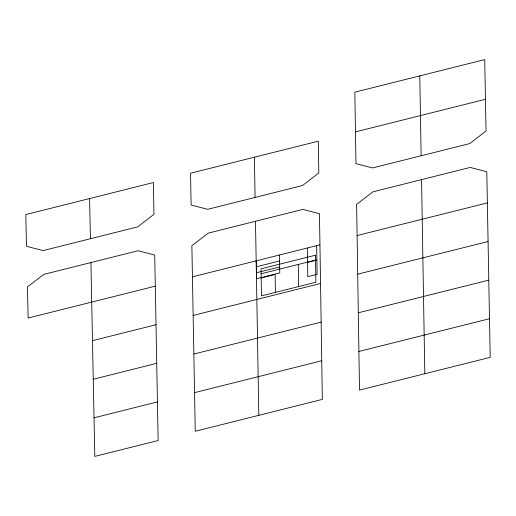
<?xml version="1.0" encoding="UTF-8"?>
<svg xmlns="http://www.w3.org/2000/svg" width="516" height="516" viewBox="0 0 516 516"><rect width="100%" height="100%" fill="white"/><g stroke="black" fill="none" stroke-linecap="round" stroke-linejoin="round"><path stroke-width="0.77" d="M89.597 198.557L153.394 182.529L153.955 214.321L137.675 226.879L43.118 250.583L26.497 246.313L25.8 214.566L89.597 198.557L90.423 238.734M254.401 157.199L318.295 141.191L318.804 172.97L302.524 185.528L207.69 209.322L191.114 205.013L190.552 173.221L254.401 157.199L255.085 197.422M355.46 131.883L485.44 99.285L484.737 59.598L354.847 92.171L355.963 163.643L372.539 167.952L469.753 143.571L486.04 131.038L485.44 99.285M90.926 262.56L43.718 274.402L27.438 286.96L28.122 318.037L155.303 286.154L154.71 255.046L138.133 250.737L90.926 262.56L94.796 456.402L158.135 440.535L155.303 286.154M255.491 221.274L208.148 233.161L191.868 245.719L195.254 431.266L322.339 399.39L319.462 213.708L302.892 209.399L255.491 221.274L258.826 415.335M421.559 179.626L372.952 191.823L356.62 204.375L359.504 390.083L490.2 357.356L486.794 171.744L470.218 167.429L421.559 179.626L424.803 373.732M192.462 276.821L319.965 244.842M357.124 235.535L487.349 202.904M256.349 266.785L279.582 260.967M256.439 272.751L279.672 266.933M261.115 273.77L315.534 260.122M307.581 262.328L316.876 260.006M261.18 277.982L275.118 274.493L275.389 292.391M92.512 340.663L155.98 324.732M357.717 274.164L488.091 241.52M193.145 315.424L320.559 283.471M93.286 379.241L156.716 363.322M193.881 354.041L321.152 322.107M358.31 312.793L488.781 280.143M94.067 417.812L157.399 401.925M489.465 318.746L358.91 351.448M194.564 392.644L321.745 360.755M419.772 75.891L421.146 155.774M316.656 245.687L317.095 274.319L307.8 276.647L307.362 248.009M298.28 264.45L298.622 286.574M279.485 255.001L279.762 272.9L256.529 278.717L256.259 260.819M315.457 255.207L261.038 268.836L261.451 295.881L315.876 282.252L315.457 255.207"/></g></svg>
